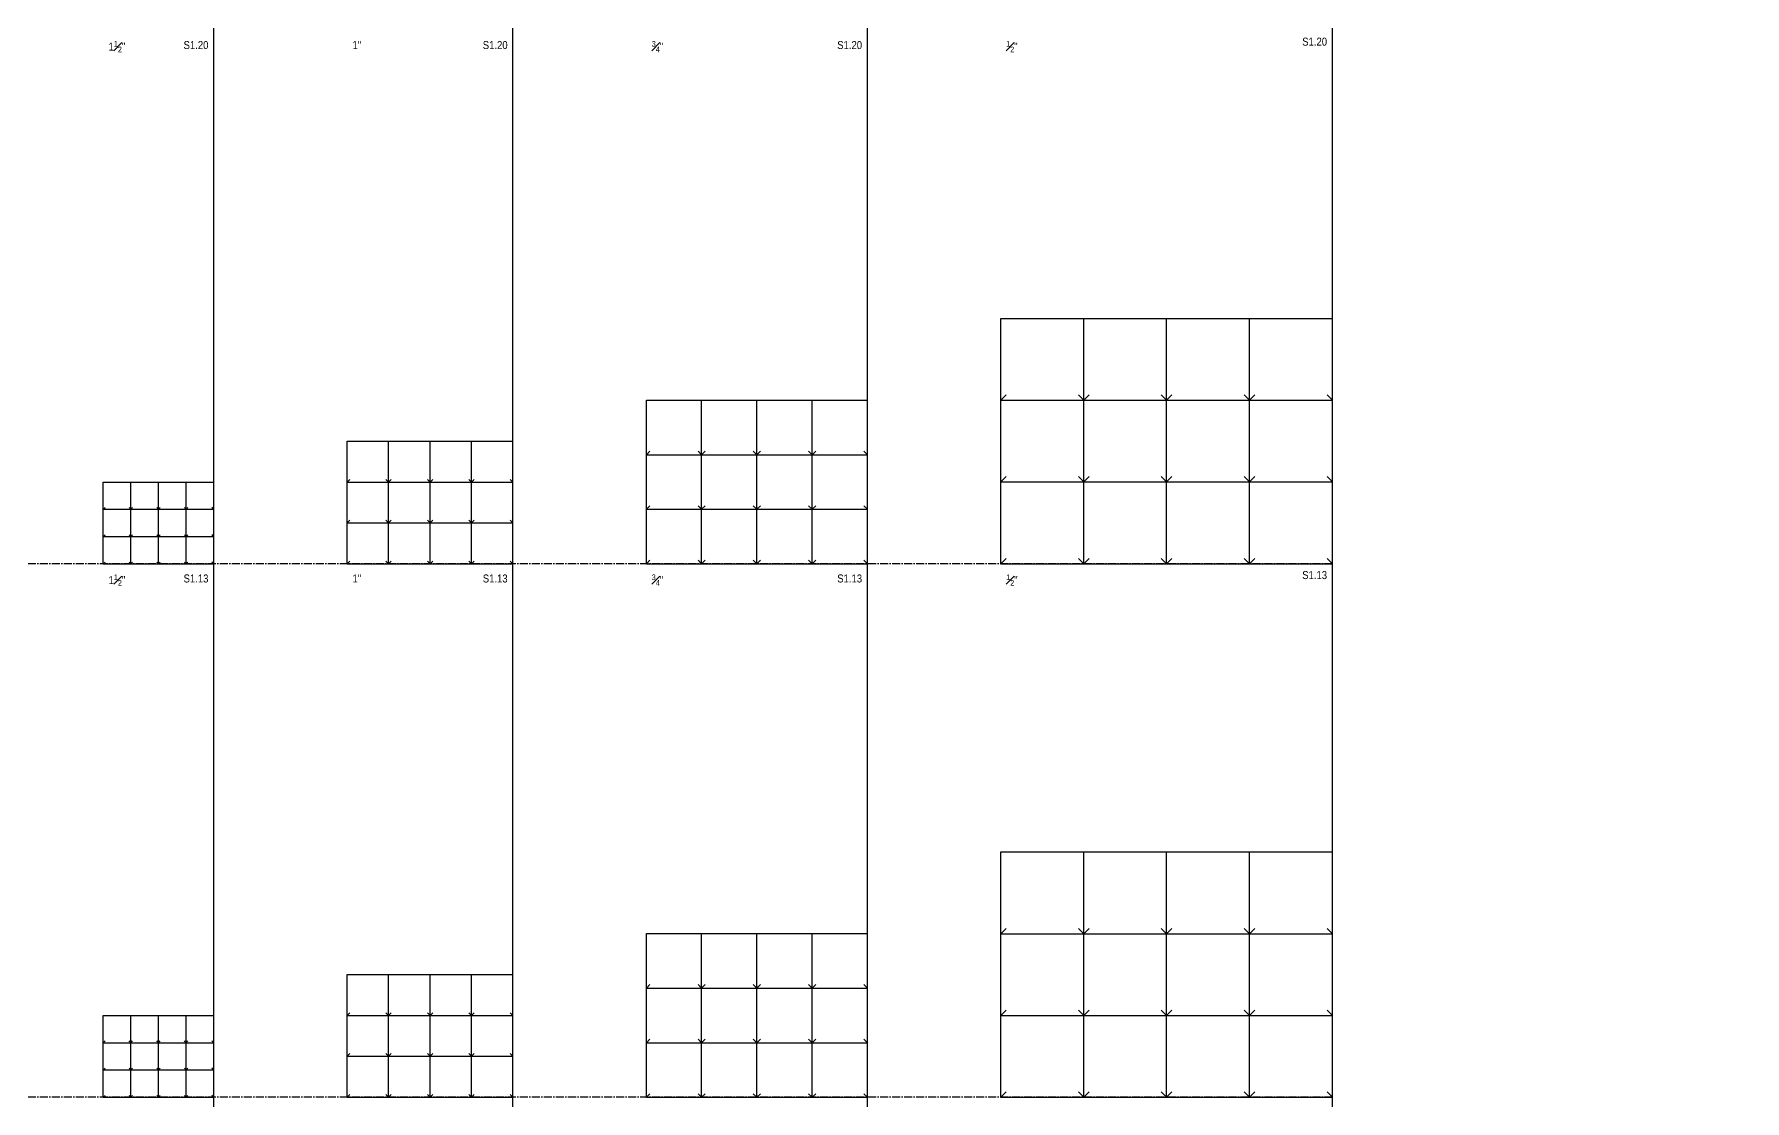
# Model space of a CAD drawing. Header units: inches. Extents: x -16404 to 14624, y -1591 to 16152.
# Drawn here: x 600 to 4447, y 3592 to 5991 of the extents above; entities that cross this region are included whole.
import ezdxf
from ezdxf import colors
from ezdxf.entities.mleader import LeaderData, LeaderLine
from ezdxf.math import Vec2, Vec3

# ---------------------------------------------------------------- set-up
doc = ezdxf.new("R2010")
doc.units = ezdxf.units.IN
doc.header["$LTSCALE"] = 24
doc.header["$MEASUREMENT"] = 0
doc.linetypes.add('CENTER2', pattern=[1.125, 0.75, -0.125, 0.125, -0.125])
doc.linetypes.add('DASHED2', pattern=[0.375, 0.25, -0.125])
doc.layers.get('0').update_dxf_attribs({"linetype": 'CONTINUOUS'})
doc.layers.add('DESIGNER COMMENTS', color=221, linetype='CONTINUOUS', plot=False)
doc.layers.add('S-ANNO-GRID-NONPLOT', color=251, linetype='CONTINUOUS', plot=False)
doc.styles.add('Arial', font='arial.ttf', dxfattribs={"width": 0.85})

# ---------------------------------------------------------------- blocks, each defined once
blk = doc.blocks.new('_Open90')
at = {"color": 0, "linetype": 'ByBlock', "lineweight": -2}
for p, q in [((0, 0), (-1, 0)), ((-0.5, 0.5), (0, 0)), ((0, 0), (-0.5, -0.5))]:
    blk.add_line(p, q, dxfattribs=at)
blk = doc.blocks.new('Se_24x36_DETAILS_GRID')
for p, q in [((0, 23), (7.77, 23)), ((0, 15.33), (0, 23)), ((7.77, 23), (15.53, 23)), ((7.77, 15.33), (7.77, 23)), ((15.53, 23), (23.3, 23)), ((15.53, 15.33), (15.53, 23)), ((23.3, 23), (31.07, 23)), ((23.3, 15.33), (23.3, 23)), ((31.07, 15.33), (31.07, 23)), ((0, 15.33), (0.5, 15.83)), ((0, 15.33), (7.77, 15.33)), ((0, 7.67), (0, 15.33)), ((7.77, 15.33), (8.27, 15.83)), ((7.77, 15.33), (15.53, 15.33)), ((7.77, 7.67), (7.77, 15.33)), ((15.53, 15.33), (16.03, 15.83)), ((15.53, 15.33), (23.3, 15.33)), ((15.53, 7.67), (15.53, 15.33)), ((23.3, 15.33), (23.8, 15.83)), ((23.3, 15.33), (31.07, 15.33)), ((23.3, 7.67), (23.3, 15.33)), ((31.07, 7.67), (31.07, 15.33)), ((0, 7.67), (0.5, 8.17)), ((7.77, 7.67), (8.27, 8.17)), ((15.53, 7.67), (16.03, 8.17)), ((23.3, 7.67), (23.8, 8.17)), ((0, 7.67), (7.77, 7.67)), ((0, 0), (0, 7.67)), ((7.77, 7.67), (15.53, 7.67)), ((7.77, 0), (7.77, 7.67)), ((15.53, 7.67), (23.3, 7.67)), ((15.53, 0), (15.53, 7.67)), ((23.3, 7.67), (31.07, 7.67)), ((23.3, 0), (23.3, 7.67)), ((31.07, 0), (31.07, 7.67)), ((0, 0), (0.5, 0.5)), ((0, 0), (7.77, 0)), ((7.77, 0), (8.27, 0.5)), ((7.77, 0), (15.53, 0)), ((15.53, 0), (16.03, 0.5)), ((15.53, 0), (23.3, 0)), ((23.3, 0), (23.8, 0.5)), ((23.3, 0), (31.07, 0))]:
    blk.add_line(p, q)
at = {"linetype": 'DASHED2', "ltscale": 0.5}
for p, q in [((7.77, 15.33), (7.27, 15.83)), ((15.53, 15.33), (15.03, 15.83)), ((23.3, 15.33), (22.8, 15.83)), ((31.07, 15.33), (30.57, 15.83)), ((7.77, 7.67), (7.27, 8.17)), ((15.53, 7.67), (15.03, 8.17)), ((23.3, 7.67), (22.8, 8.17)), ((31.07, 7.67), (30.57, 8.17)), ((7.77, 0), (7.27, 0.5)), ((15.53, 0), (15.03, 0.5)), ((23.3, 0), (22.8, 0.5)), ((31.07, 0), (30.57, 0.5))]:
    blk.add_line(p, q, dxfattribs=at)

msp = doc.modelspace()

# ---------------------------------------------------------------- linework, layer by layer
at = {"layer": 'S-ANNO-GRID-NONPLOT'}
for p, q in [((3519.53048, 0), (3519.53048, 8952)), ((2473.85768, 0), (2473.85768, 8768)), ((1676.74249, 0), (1676.74249, 8676)), ((1003.9061, 0), (1003.9061, 8584))]:
    msp.add_line(p, q, dxfattribs=at)
at = {"layer": 'S-ANNO-GRID-NONPLOT', "linetype": 'CENTER2'}
for p, q in [((3519.53048, 4800), (0, 4800)), ((3519.53048, 3600), (0, 3600))]:
    msp.add_line(p, q, dxfattribs=at)

# ---------------------------------------------------------------- block references
at = {"layer": 'S-ANNO-GRID-NONPLOT'}
for p, xscale, yscale, zscale in [((2773.85768, 4800), 24, 24, 24), ((1976.74249, 4800), 16, 16, 16), ((1303.9061, 4800), 12, 12, 12), ((755.3485, 4800), 8, 8, 8), ((2773.85768, 3600), 24, 24, 24), ((1976.74249, 3600), 16, 16, 16), ((1303.9061, 3600), 12, 12, 12), ((755.3485, 3600), 8, 8, 8)]:
    msp.add_blockref('Se_24x36_DETAILS_GRID', p, dxfattribs=dict(at, xscale=xscale, yscale=yscale, zscale=zscale))

# ---------------------------------------------------------------- texts
at = {"layer": 'S-ANNO-GRID-NONPLOT', "color": 191, "char_height": 18, "width": 59.0975878, "style": 'Arial'}
for s, insert, attachment_point in [('\\A1;1{\\H0.7x;\\S1#2;}"', (767.3485, 5976), 1), ('S1.20', (991.9061, 5976), 3), ('1"', (1315.9061, 5976), 1), ('S1.20', (1664.74249, 5976), 3), ('\\A1;{\\H0.7x;\\S3#4;}"', (1988.74249, 5976), 1), ('S1.20', (2461.85768, 5976), 3), ('\\A1;{\\H0.7x;\\S1#2;}"', (2785.85768, 5976), 1), ('S1.20', (3507.53048, 5983.66249), 3), ('\\A1;1{\\H0.7x;\\S1#2;}"', (767.3485, 4776), 1), ('S1.13', (991.9061, 4776), 3), ('1"', (1315.9061, 4776), 1), ('S1.13', (1664.74249, 4776), 3), ('\\A1;{\\H0.7x;\\S3#4;}"', (1988.74249, 4776), 1), ('S1.13', (2461.85768, 4776), 3), ('\\A1;{\\H0.7x;\\S1#2;}"', (2785.85768, 4776), 1), ('S1.13', (3507.53048, 4783.66249), 3)]:
    msp.add_mtext(s, dxfattribs=dict(at, insert=insert, attachment_point=attachment_point))

# ---------------------------------------------------------------- leaders
at = {"layer": 'DESIGNER COMMENTS'}
ml = msp.add_multileader_mtext('Standard', dxfattribs=at)
ml.set_content('\\A1;{\\L\\C256;IMPORTANT DESIGNER NOTE:\\l IF YOUR LEDGER DOES NOT ALLOW FOR THE FULL DEPTH OF NAILS SPECIFIED IN THIS CHART.  USE THE CHART TO THE RIGHT AND APPLY ALLOWABLE LOAD REDUCTION FACTOR (REF. PG. 22 OF SIMPSON CATALOG C-C-2019)}', color=4, style='Arial')
ml.set_leader_properties(color=256)
ml.set_arrow_properties(name='OPEN90')
ml.build(insert=Vec2(0, 0))
ml.multileader.update_dxf_attribs({"dogleg_length": 0.36, "arrow_head_size": 5.25, "scale": 48})
ctx = ml.context
ctx.base_point, ctx.scale, ctx.char_height, ctx.arrow_head_size, ctx.landing_gap_size, ctx.plane_origin = Vec3(7749.57679, 7516.2281), 48, 6, 5.25, 4.32, Vec3(7940.50091, 7764.19966)
notes = []
notes.append((ctx, [(0, (0, 0, 0), (0, 0), (1, 0), 1, [])]))
ctx.mtext.insert, ctx.mtext.width, ctx.mtext.defined_height, ctx.mtext.flow_direction = Vec3(7753.89679, 7520.11009), 143.1324041, 28.50097, 5
ml = msp.add_multileader_mtext('Standard', dxfattribs=at)
ml.set_content('\\A1;{\\L\\C256;IMPORTANT DESIGNER NOTE:\\l IF YOUR LEDGER DOES NOT ALLOW FOR THE FULL DEPTH OF NAILS SPECIFIED IN THIS CHART.  USE THE CHART TO THE RIGHT AND APPLY ALLOWABLE LOAD REDUCTION FACTOR (REF. PG. 22 OF SIMPSON CATALOG C-C-2019)}', color=4, style='Arial')
ml.set_leader_properties(color=256)
ml.set_arrow_properties(name='OPEN90')
ml.build(insert=Vec2(0, 0))
ml.multileader.update_dxf_attribs({"dogleg_length": 0.36, "arrow_head_size": 5.25, "scale": 48})
ctx = ml.context
ctx.base_point, ctx.scale, ctx.char_height, ctx.arrow_head_size, ctx.landing_gap_size, ctx.plane_origin = Vec3(1680.51869, 7333.32569), 48, 6, 5.25, 4.32, Vec3(1871.4428, 7581.29725)
notes.append((ctx, [(0, (0, 0, 0), (0, 0), (1, 0), 1, [])]))
ctx.mtext.insert, ctx.mtext.width, ctx.mtext.defined_height, ctx.mtext.flow_direction = Vec3(1684.83869, 7337.20768), 143.1324041, 28.50097, 5
for ctx, leaders in notes:
    for number, flags, end, landing, length, lines in leaders:
        leader = LeaderData()
        leader.index, (leader.has_last_leader_line, leader.has_dogleg_vector, leader.attachment_direction) = number, flags
        leader.last_leader_point, leader.dogleg_vector, leader.dogleg_length = Vec3(end), Vec3(landing), length
        for number, points, colour, breaks in lines:
            line = LeaderLine()
            line.index, line.vertices, line.color, line.breaks = number, Vec3.list(points), colors.encode_raw_color(colour), breaks
            leader.lines.append(line)
        ctx.leaders.append(leader)

doc.saveas('drawing.dxf')
